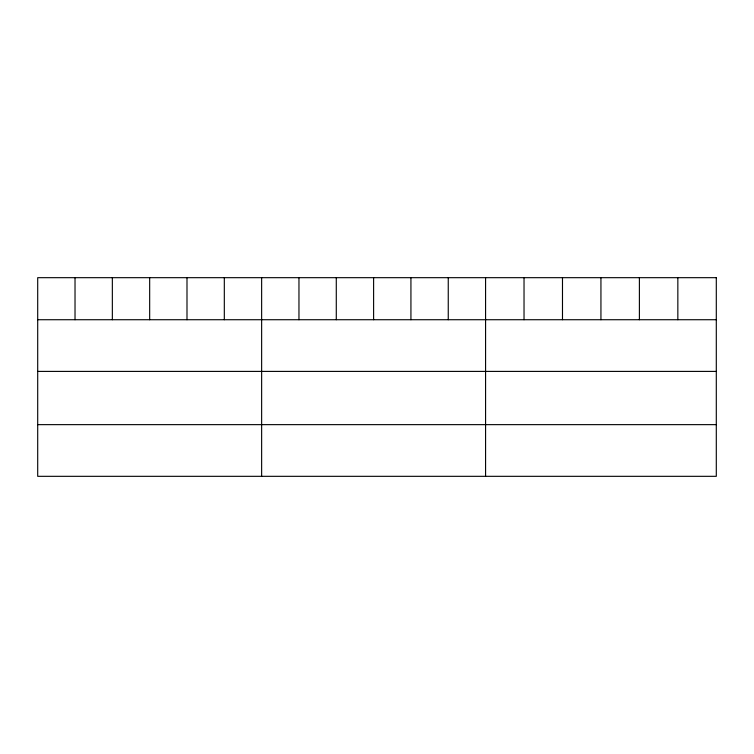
<?xml version="1.0" encoding="UTF-8"?>
<svg xmlns="http://www.w3.org/2000/svg" width="754" height="754" viewBox="0 0 754 754"><rect width="100%" height="100%" fill="white"/><g stroke="black" fill="none" stroke-linecap="round" stroke-linejoin="round"><path stroke-width="1.13" d="M37.7 319.724L716.3 319.724M37.7 371.402L716.3 371.402M37.7 424.643L716.3 424.643M677.846 277.679L677.846 319.724M639.392 277.679L639.392 319.724M600.938 277.679L600.938 319.724M562.484 277.679L562.484 319.724M524.03 277.679L524.03 319.724M485.576 277.679L485.576 476.321M448.253 277.679L448.253 319.724M410.93 277.679L410.93 319.724M373.607 277.679L373.607 319.724M336.284 277.679L336.284 319.724M298.961 277.679L298.961 319.724M261.638 277.679L261.638 476.321M224.315 277.679L224.315 319.724M186.992 277.679L186.992 319.724M149.669 277.679L149.669 319.724M112.346 277.679L112.346 319.724M75.023 277.679L75.023 319.724M716.3 277.679L37.7 277.679L37.7 476.321L716.3 476.321L716.3 277.679"/></g></svg>
